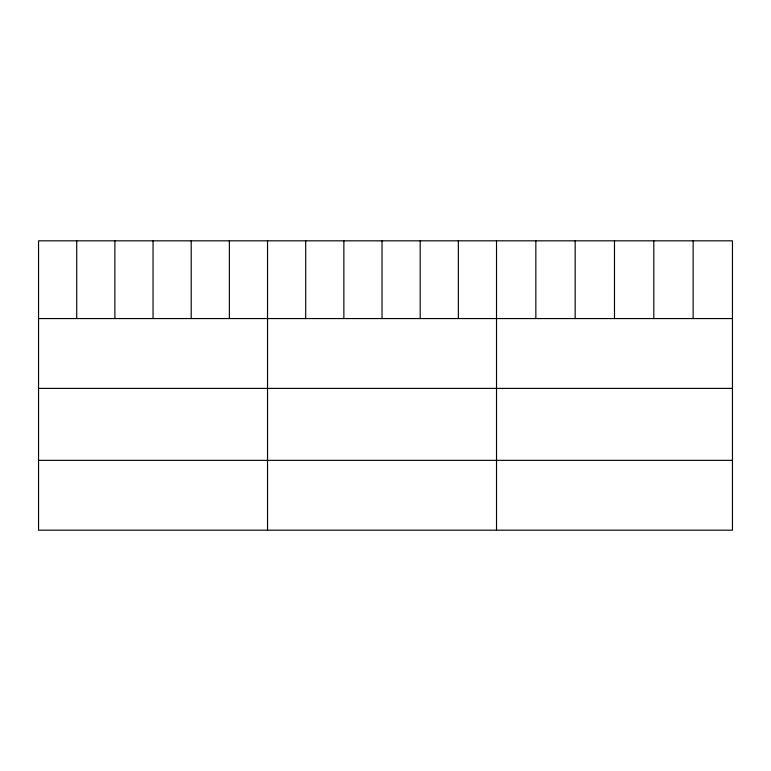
<?xml version="1.0" encoding="UTF-8"?>
<svg xmlns="http://www.w3.org/2000/svg" width="771" height="771" viewBox="0 0 771 771"><rect width="100%" height="100%" fill="white"/><g stroke="black" fill="none" stroke-linecap="round" stroke-linejoin="round"><path stroke-width="1.16" d="M732.45 318.558L732.45 530.178L38.55 530.178L38.55 240.822L732.45 240.822L732.45 318.558L38.55 318.558M38.55 388.391L732.45 388.391M38.55 460.345L732.45 460.345M693.129 240.822L693.129 318.558M653.808 240.822L653.808 318.558M614.487 240.822L614.487 318.558M575.166 240.822L575.166 318.558M535.845 240.822L535.845 318.558M496.524 240.822L496.524 530.178M458.36 240.822L458.36 318.558M420.195 240.822L420.195 318.558M382.03 240.822L382.03 318.558M343.866 240.822L343.866 318.558M305.702 240.822L305.702 318.558M267.537 240.822L267.537 530.178M229.373 240.822L229.373 318.558M191.208 240.822L191.208 318.558M153.044 240.822L153.044 318.558M114.879 240.822L114.879 318.558M76.715 240.822L76.715 318.558"/></g></svg>
